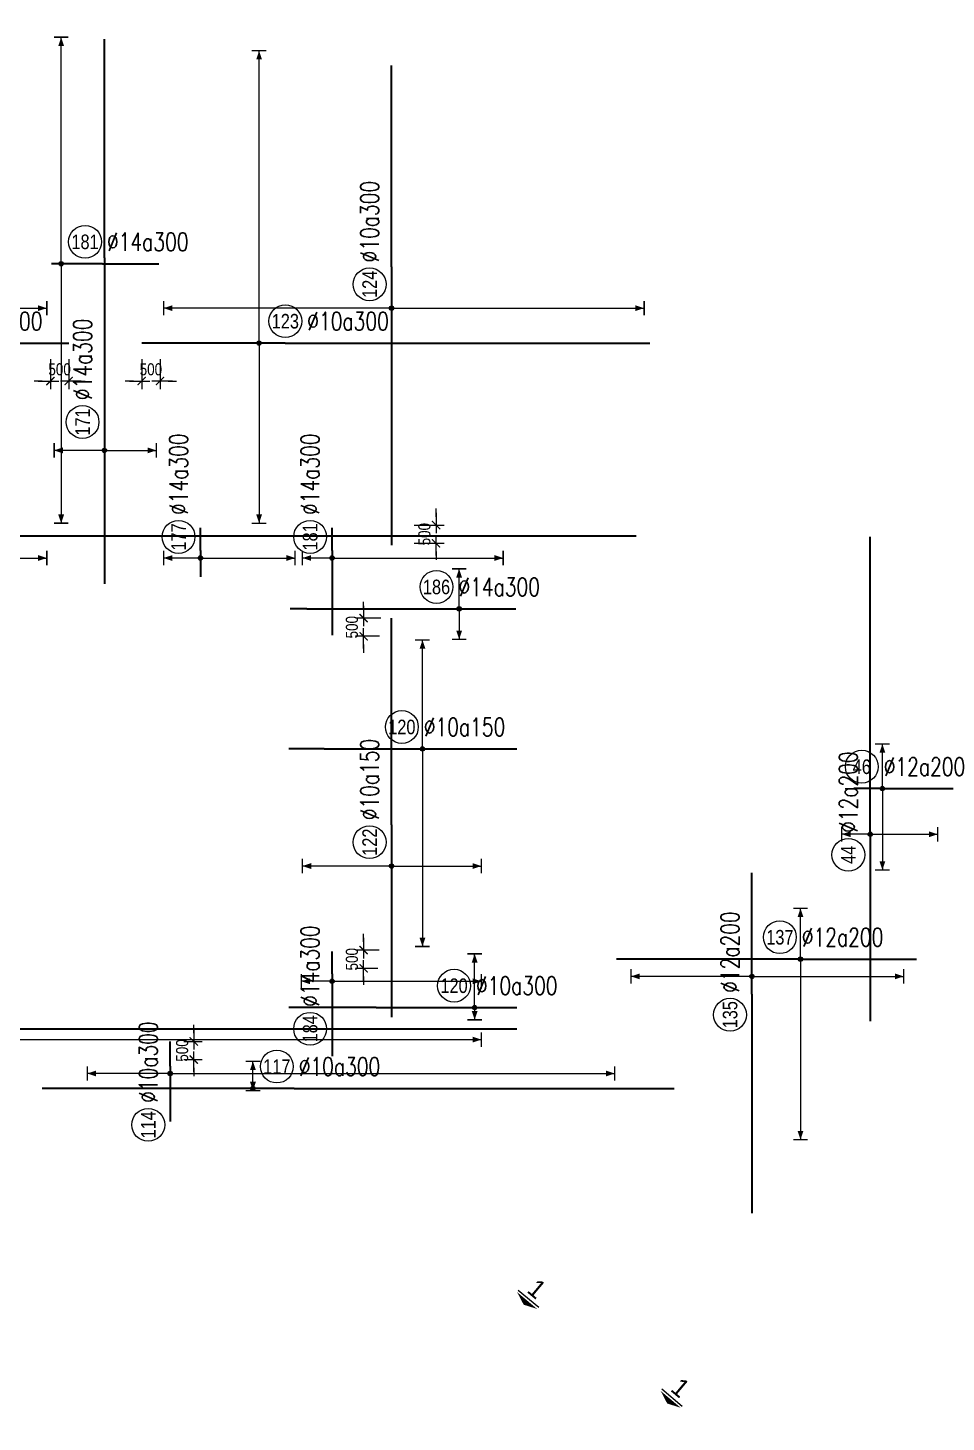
# Model space of a CAD drawing. Header units: millimetres. Extents: x -211477 to 1328726, y -15421 to 98394.
# Drawn here: x 320582 to 345729, y 40765 to 78975 of the extents above; entities that cross this region are included whole.
import ezdxf
from ezdxf.enums import TextEntityAlignment as Align

# ---------------------------------------------------------------- set-up
doc = ezdxf.new("R2010")
doc.units = ezdxf.units.MM
doc.header["$MEASUREMENT"] = 0
for name, color, linetype, lineweight in [('00-TT.Dim', 8, 'Continuous', 13), ('00-TT.Text', 4, 'Continuous', 13), ('NDC_S_DIM', 1, 'Continuous', 9), ('NDC_S_REBAR', 4, 'Continuous', 35), ('NDC_S_VN TEXT', 7, 'Continuous', 20)]:
    doc.layers.add(name, color=color, linetype=linetype, lineweight=lineweight)
doc.styles.add('ARIAL', font='arial.ttf', dxfattribs={"width": 0.8})
doc.styles.add('AUDIT_D_170222151448-0', font='')
doc.styles.add('NDC_ROMANS', font='romans.shx', dxfattribs={"width": 0.8})
doc.styles.add('VNAVANTH', font='')
doc.styles.get('AUDIT_D_170222151448-0').set_extended_font_data('.VnAvantH')
doc.styles.get('VNAVANTH').set_extended_font_data('.VnAvantH')
doc.dimstyles.new('NDC_dim_150', dxfattribs={"dimscale": 150, "dimtxt": 2.2, "dimasz": 1.5, "dimexe": 1.5, "dimexo": 2.5, "dimgap": 1, "dimtad": 1, "dimdec": 0, "dimzin": 0, "dimdsep": 46, "dimtxsty": 'ARIAL', "dimblk": 'DIMMARK', "dimcen": 0.09, "dimdle": 1.2, "dimclrd": 1, "dimclre": 1, "dimclrt": 3, "dimadec": 0, "dimazin": 0, "dimtfac": 1, "dimtdec": 0, "dimtix": 1, "dimtofl": 0, "dimtmove": 0, "dimatfit": 3, "dimfxl": 4, "dimfxlon": 1, "dimtolj": 1, "dimtzin": 0, "dimarcsym": 0})

# ---------------------------------------------------------------- blocks, each defined once
blk = doc.blocks.new('*U501')
h = blk.add_hatch(color=6)
edge = h.paths.add_edge_path()
edge.add_arc((0, 0), 0.3, 0, 360)
at = {"layer": 'NDC_S_DIM', "color": 8}
for q in [(0, 6.95), (0, -24.73)]:
    blk.add_line((0, 0), q, dxfattribs=at)
for points in [[(-1, 6.95, 0.2, 0.2, 0), (1, 6.95, 0, 0, 0)], [(-1, -24.73, 0.2, 0.2, 0), (1, -24.73, 0, 0, 0)]]:
    blk.add_lwpolyline(points, format="xyseb", dxfattribs=at)
at = {"layer": 'NDC_S_DIM'}
blk.add_circle((-2.82, 3), 2.25, dxfattribs=at)
at = {"layer": 'NDC_S_DIM', "color": 6}
blk.add_circle((0, 0), 0.3, dxfattribs=at)
at = {"layer": 'NDC_S_DIM', "color": 8}
for points in [[(-0.4, 5.75), (0, 6.95), (0.4, 5.75)], [(-0.4, -23.53), (0, -24.73), (0.4, -23.53)]]:
    blk.add_solid(points, dxfattribs=at)
at = {"layer": 'NDC_S_REBAR'}
for p, q in [((0, 0), (-25.21, 0)), ((-25.21, 0), (-25.21, 0)), ((0, 0), (15.88, 0)), ((15.88, 0), (15.88, 0)), ((15.88, 0), (15.88, 0)), ((-25.21, 0), (-25.21, 0))]:
    blk.add_line(p, q, dxfattribs=at)
at = {"layer": 'NDC_S_VN TEXT', "style": 'ARIAL', "width": 0.8}
blk.add_attdef('KHT', text='', height=2, dxfattribs=at).set_placement((-2.82, 3), align=Align.MIDDLE_CENTER)
at = {"layer": 'NDC_S_VN TEXT', "color": 3, "style": 'NDC_ROMANS', "width": 0.75}
blk.add_attdef('DKT', (0.18, 1.75), '', height=2.5, dxfattribs=at)
blk = doc.blocks.new('*U500')
h = blk.add_hatch(color=6)
edge = h.paths.add_edge_path()
edge.add_arc((2.44, 0), 0.3, 0, 360)
at = {"layer": 'NDC_S_DIM', "color": 8}
for q in [(2.44, 16.56), (2.44, -20.77)]:
    blk.add_line((2.44, 0), q, dxfattribs=at)
for points in [[(1.44, 16.56, 0.2, 0.2, 0), (3.44, 16.56, 0, 0, 0)], [(1.44, -20.77, 0.2, 0.2, 0), (3.44, -20.77, 0, 0, 0)]]:
    blk.add_lwpolyline(points, format="xyseb", dxfattribs=at)
at = {"layer": 'NDC_S_DIM'}
blk.add_circle((-2.82, 3), 2.25, dxfattribs=at)
at = {"layer": 'NDC_S_DIM', "color": 6}
blk.add_circle((2.44, 0), 0.3, dxfattribs=at)
at = {"layer": 'NDC_S_DIM', "color": 8}
for points in [[(2.04, 15.36), (2.44, 16.56), (2.84, 15.36)], [(2.04, -19.57), (2.44, -20.77), (2.84, -19.57)]]:
    blk.add_solid(points, dxfattribs=at)
at = {"layer": 'NDC_S_REBAR'}
for p, q in [((0, 0), (-30, 0)), ((-30, 0), (-30, 0)), ((0, 0), (16.61, 0)), ((16.61, 0), (16.61, 0)), ((16.61, 0), (16.61, 0)), ((-30, 0), (-30, 0))]:
    blk.add_line(p, q, dxfattribs=at)
at = {"layer": 'NDC_S_VN TEXT', "style": 'ARIAL', "width": 0.8}
blk.add_attdef('KHT', text='', height=2, dxfattribs=at).set_placement((-2.82, 3), align=Align.MIDDLE_CENTER)
at = {"layer": 'NDC_S_VN TEXT', "color": 3, "style": 'NDC_ROMANS', "width": 0.75}
blk.add_attdef('DKT', (0.18, 1.75), '', height=2.5, dxfattribs=at)
blk = doc.blocks.new('DIMMARK')
at = {"layer": 'NDC_S_DIM', "color": 1}
blk.add_line((-1.5, 0), (1, 0), dxfattribs=at)
at = {"layer": 'NDC_S_DIM', "color": 2, "const_width": 0.15}
blk.add_lwpolyline([(-0.5, -0.5), (0.5, 0.5)], dxfattribs=at)
blk = doc.blocks.new('*D437')
at = {"layer": 'NDC_S_DIM', "color": 1, "lineweight": -2, "transparency": 16777216}
for p, q in [((321200, 69897), (321200, 69072)), ((321700, 69897), (321700, 69072)), ((320975, 69297), (320750, 69297)), ((321925, 69297), (322150, 69297))]:
    blk.add_line(p, q, dxfattribs=at)
at = {"layer": 'NDC_S_DIM', "color": 1, "lineweight": -2, "transparency": 16777216, "xscale": 225, "yscale": 225, "zscale": 225}
blk.add_blockref('DIMMARK', (321200, 69297), dxfattribs=at)
at = {"layer": 'NDC_S_DIM', "color": 1, "lineweight": -2, "transparency": 16777216, "xscale": 225, "yscale": 225, "zscale": 225, "rotation": 180}
blk.add_blockref('DIMMARK', (321700, 69297), dxfattribs=at)
at = {"layer": 'NDC_S_DIM', "color": 3, "transparency": 16777216, "insert": (321450, 69616), "char_height": 330, "attachment_point": 5, "style": 'ARIAL'}
blk.add_mtext('\\A1;500', dxfattribs=at)
blk = doc.blocks.new('*D438')
at = {"layer": 'NDC_S_DIM', "color": 1, "lineweight": -2, "transparency": 16777216}
for p, q in [((323700, 69897), (323700, 69072)), ((324200, 69897), (324200, 69072)), ((323475, 69297), (323250, 69297)), ((324425, 69297), (324650, 69297))]:
    blk.add_line(p, q, dxfattribs=at)
at = {"layer": 'NDC_S_DIM', "color": 1, "lineweight": -2, "transparency": 16777216, "xscale": 225, "yscale": 225, "zscale": 225}
blk.add_blockref('DIMMARK', (323700, 69297), dxfattribs=at)
at = {"layer": 'NDC_S_DIM', "color": 1, "lineweight": -2, "transparency": 16777216, "xscale": 225, "yscale": 225, "zscale": 225, "rotation": 180}
blk.add_blockref('DIMMARK', (324200, 69297), dxfattribs=at)
at = {"layer": 'NDC_S_DIM', "color": 3, "transparency": 16777216, "insert": (323950, 69616), "char_height": 330, "attachment_point": 5, "style": 'ARIAL'}
blk.add_mtext('\\A1;500', dxfattribs=at)
blk = doc.blocks.new('*D439')
at = {"layer": 'NDC_S_DIM', "color": 1, "lineweight": -2, "transparency": 16777216}
for p, q in [((331761, 65575), (331761, 65800)), ((331161, 65350), (331986, 65350)), ((331161, 64850), (331986, 64850)), ((331761, 64625), (331761, 64400))]:
    blk.add_line(p, q, dxfattribs=at)
at = {"layer": 'NDC_S_DIM', "color": 1, "lineweight": -2, "transparency": 16777216, "xscale": 225, "yscale": 225, "zscale": 225}
for p, rotation in [((331761, 65350), 270), ((331761, 64850), 90)]:
    blk.add_blockref('DIMMARK', p, dxfattribs=dict(at, rotation=rotation))
at = {"layer": 'NDC_S_DIM', "color": 3, "transparency": 16777216, "insert": (331442, 65100), "char_height": 330, "attachment_point": 5, "rotation": 90, "style": 'ARIAL'}
blk.add_mtext('\\A1;500', dxfattribs=at)
blk = doc.blocks.new('*D440')
at = {"layer": 'NDC_S_DIM', "color": 1, "lineweight": -2, "transparency": 16777216}
for p, q in [((329776, 63025), (329776, 63250)), ((330251, 62800), (329551, 62800)), ((330208, 62300), (329551, 62300)), ((329776, 62075), (329776, 61850))]:
    blk.add_line(p, q, dxfattribs=at)
at = {"layer": 'NDC_S_DIM', "color": 1, "lineweight": -2, "transparency": 16777216, "xscale": 225, "yscale": 225, "zscale": 225}
for p, rotation in [((329776, 62800), 270), ((329776, 62300), 90)]:
    blk.add_blockref('DIMMARK', p, dxfattribs=dict(at, rotation=rotation))
at = {"layer": 'NDC_S_DIM', "color": 3, "transparency": 16777216, "insert": (329457, 62550), "char_height": 330, "attachment_point": 5, "rotation": 90, "style": 'ARIAL'}
blk.add_mtext('\\A1;500', dxfattribs=at)
blk = doc.blocks.new('*D441')
at = {"layer": 'NDC_S_DIM', "color": 1, "lineweight": -2, "transparency": 16777216}
for p, q in [((329776, 53925), (329776, 54150)), ((330204, 53700), (329551, 53700)), ((330166, 53200), (329551, 53200)), ((329776, 52975), (329776, 52750))]:
    blk.add_line(p, q, dxfattribs=at)
at = {"layer": 'NDC_S_DIM', "color": 1, "lineweight": -2, "transparency": 16777216, "xscale": 225, "yscale": 225, "zscale": 225}
for p, rotation in [((329776, 53700), 270), ((329776, 53200), 90)]:
    blk.add_blockref('DIMMARK', p, dxfattribs=dict(at, rotation=rotation))
at = {"layer": 'NDC_S_DIM', "color": 3, "transparency": 16777216, "insert": (329457, 53450), "char_height": 330, "attachment_point": 5, "rotation": 90, "style": 'ARIAL'}
blk.add_mtext('\\A1;500', dxfattribs=at)
blk = doc.blocks.new('*U499')
h = blk.add_hatch(color=6)
edge = h.paths.add_edge_path()
edge.add_arc((27.07, 0), 0.3, 0, 360)
at = {"layer": 'NDC_S_DIM', "color": 8}
for q in [(27.07, 0.99), (27.07, -3.76)]:
    blk.add_line((27.07, 0), q, dxfattribs=at)
for points in [[(26.07, 0.99, 0.2, 0.2, 0), (28.07, 0.99, 0, 0, 0)], [(26.07, -3.76, 0.2, 0.2, 0), (28.07, -3.76, 0, 0, 0)]]:
    blk.add_lwpolyline(points, format="xyseb", dxfattribs=at)
at = {"layer": 'NDC_S_DIM'}
blk.add_circle((35.24, 3), 2.25, dxfattribs=at)
at = {"layer": 'NDC_S_DIM', "color": 6}
blk.add_circle((27.07, 0), 0.3, dxfattribs=at)
at = {"layer": 'NDC_S_DIM', "color": 8}
for points in [[(26.67, -0.21), (27.07, 0.99), (27.47, -0.21)], [(26.67, -2.56), (27.07, -3.76), (27.47, -2.56)]]:
    blk.add_solid(points, dxfattribs=at)
at = {"layer": 'NDC_S_REBAR'}
for p, q in [((0, 0), (-42.57, 0)), ((-42.57, 0), (-42.57, 0)), ((0, 0), (205.46, 0)), ((205.46, 0), (205.46, 0)), ((205.46, 0), (205.46, 0)), ((-42.57, 0), (-42.57, 0))]:
    blk.add_line(p, q, dxfattribs=at)
at = {"layer": 'NDC_S_VN TEXT', "style": 'ARIAL', "width": 0.8}
blk.add_attdef('KHT', text='', height=2, dxfattribs=at).set_placement((35.24, 3), align=Align.MIDDLE_CENTER)
at = {"layer": 'NDC_S_VN TEXT', "color": 3, "style": 'NDC_ROMANS', "width": 0.75}
blk.add_attdef('DKT', (38.24, 1.75), '', height=2.5, dxfattribs=at)
blk = doc.blocks.new('*U496')
h = blk.add_hatch(color=6)
edge = h.paths.add_edge_path()
edge.add_arc((-7.93, 0), 0.3, 0, 360)
at = {"layer": 'NDC_S_DIM', "color": 8}
for q in [(-7.93, 43.08), (-7.93, -24.94)]:
    blk.add_line((-7.93, 0), q, dxfattribs=at)
for points in [[(-8.93, 43.08, 0.2, 0.2, 0), (-6.93, 43.08, 0, 0, 0)], [(-8.93, -24.94, 0.2, 0.2, 0), (-6.93, -24.94, 0, 0, 0)]]:
    blk.add_lwpolyline(points, format="xyseb", dxfattribs=at)
at = {"layer": 'NDC_S_DIM'}
blk.add_circle((-2.39, 3), 2.25, dxfattribs=at)
at = {"layer": 'NDC_S_DIM', "color": 6}
blk.add_circle((-7.93, 0), 0.3, dxfattribs=at)
at = {"layer": 'NDC_S_DIM', "color": 8}
for points in [[(-8.33, 41.88), (-7.93, 43.08), (-7.53, 41.88)], [(-8.33, -23.74), (-7.93, -24.94), (-7.53, -23.74)]]:
    blk.add_solid(points, dxfattribs=at)
at = {"layer": 'NDC_S_REBAR'}
for p, q in [((0, 0), (-18.77, 0)), ((-18.77, 0), (-18.77, 0)), ((0, 0), (15.38, 0)), ((15.38, 0), (15.38, 0)), ((15.38, 0), (15.38, 0)), ((-18.77, 0), (-19.63, 0))]:
    blk.add_line(p, q, dxfattribs=at)
at = {"layer": 'NDC_S_VN TEXT', "style": 'ARIAL', "width": 0.8}
blk.add_attdef('KHT', text='', height=2, dxfattribs=at).set_placement((-2.39, 3), align=Align.MIDDLE_CENTER)
at = {"layer": 'NDC_S_VN TEXT', "color": 3, "style": 'NDC_ROMANS', "width": 0.75}
blk.add_attdef('DKT', (0.61, 1.75), '', height=2.5, dxfattribs=at)
blk = doc.blocks.new('*U495')
h = blk.add_hatch(color=6)
edge = h.paths.add_edge_path()
edge.add_arc((-3.55, 0), 0.3, 0, 360)
at = {"layer": 'NDC_S_DIM', "color": 8}
for q in [(-3.55, 40.06), (-3.55, -24.69)]:
    blk.add_line((-3.55, 0), q, dxfattribs=at)
for points in [[(-4.55, 40.06, 0.2, 0.2, 0), (-2.55, 40.06, 0, 0, 0)], [(-4.55, -24.69, 0.2, 0.2, 0), (-2.55, -24.69, 0, 0, 0)]]:
    blk.add_lwpolyline(points, format="xyseb", dxfattribs=at)
at = {"layer": 'NDC_S_DIM'}
blk.add_circle((0.04, 3), 2.25, dxfattribs=at)
at = {"layer": 'NDC_S_DIM', "color": 6}
blk.add_circle((-3.55, 0), 0.3, dxfattribs=at)
at = {"layer": 'NDC_S_DIM', "color": 8}
for points in [[(-3.95, 38.86), (-3.55, 40.06), (-3.15, 38.86)], [(-3.95, -23.49), (-3.55, -24.69), (-3.15, -23.49)]]:
    blk.add_solid(points, dxfattribs=at)
at = {"layer": 'NDC_S_REBAR'}
for p, q in [((0, 0), (-19.62, 0)), ((-19.62, 0), (-19.62, 0)), ((0, 0), (49.94, 0)), ((49.94, 0), (49.94, 0)), ((49.94, 0), (49.94, 0)), ((-19.62, 0), (-19.62, 0))]:
    blk.add_line(p, q, dxfattribs=at)
at = {"layer": 'NDC_S_VN TEXT', "style": 'ARIAL', "width": 0.8}
blk.add_attdef('KHT', text='', height=2, dxfattribs=at).set_placement((0.04, 3), align=Align.MIDDLE_CENTER)
at = {"layer": 'NDC_S_VN TEXT', "color": 3, "style": 'NDC_ROMANS', "width": 0.75}
blk.add_attdef('DKT', (3.04, 1.75), '', height=2.5, dxfattribs=at)
blk = doc.blocks.new('*U491')
h = blk.add_hatch(color=6)
edge = h.paths.add_edge_path()
edge.add_arc((13.48, 0), 0.3, 0, 360)
at = {"layer": 'NDC_S_DIM', "color": 8}
for q in [(13.48, 14.92), (13.48, -27.08)]:
    blk.add_line((13.48, 0), q, dxfattribs=at)
for points in [[(12.48, 14.92, 0.2, 0.2, 0), (14.48, 14.92, 0, 0, 0)], [(12.48, -27.08, 0.2, 0.2, 0), (14.48, -27.08, 0, 0, 0)]]:
    blk.add_lwpolyline(points, format="xyseb", dxfattribs=at)
at = {"layer": 'NDC_S_DIM'}
blk.add_circle((10.66, 3), 2.25, dxfattribs=at)
at = {"layer": 'NDC_S_DIM', "color": 6}
blk.add_circle((13.48, 0), 0.3, dxfattribs=at)
at = {"layer": 'NDC_S_DIM', "color": 8}
for points in [[(13.08, 13.72), (13.48, 14.92), (13.88, 13.72)], [(13.08, -25.88), (13.48, -27.08), (13.88, -25.88)]]:
    blk.add_solid(points, dxfattribs=at)
at = {"layer": 'NDC_S_REBAR'}
for p, q in [((0, 0), (-4.81, 0)), ((-4.81, 0), (-4.81, 0)), ((0, 0), (26.39, 0)), ((26.39, 0), (26.39, 0)), ((26.39, 0), (26.39, 0)), ((-4.81, 0), (-4.81, 0))]:
    blk.add_line(p, q, dxfattribs=at)
at = {"layer": 'NDC_S_VN TEXT', "style": 'ARIAL', "width": 0.8}
blk.add_attdef('KHT', text='', height=2, dxfattribs=at).set_placement((10.66, 3), align=Align.MIDDLE_CENTER)
at = {"layer": 'NDC_S_VN TEXT', "color": 3, "style": 'NDC_ROMANS', "width": 0.75}
blk.add_attdef('DKT', (13.66, 1.75), '', height=2.5, dxfattribs=at)
blk = doc.blocks.new('*U486')
h = blk.add_hatch(color=6)
edge = h.paths.add_edge_path()
edge.add_arc((-5.66, 0), 0.3, 0, 360)
at = {"layer": 'NDC_S_DIM', "color": 8}
for q in [(-5.66, 31.2), (-5.66, -34.59)]:
    blk.add_line((-5.66, 0), q, dxfattribs=at)
for points in [[(-6.66, 31.2, 0.2, 0.2, 0), (-4.66, 31.2, 0, 0, 0)], [(-6.66, -34.59, 0.2, 0.2, 0), (-4.66, -34.59, 0, 0, 0)]]:
    blk.add_lwpolyline(points, format="xyseb", dxfattribs=at)
at = {"layer": 'NDC_S_DIM'}
blk.add_circle((-2.39, 3), 2.25, dxfattribs=at)
at = {"layer": 'NDC_S_DIM', "color": 6}
blk.add_circle((-5.66, 0), 0.3, dxfattribs=at)
at = {"layer": 'NDC_S_DIM', "color": 8}
for points in [[(-6.06, 30), (-5.66, 31.2), (-5.26, 30)], [(-6.06, -33.39), (-5.66, -34.59), (-5.26, -33.39)]]:
    blk.add_solid(points, dxfattribs=at)
at = {"layer": 'NDC_S_REBAR'}
for p, q in [((0, 0), (-38.13, 0)), ((-38.13, 0), (-38.13, 0)), ((0, 0), (27.6, 0)), ((27.6, 0), (27.6, 0)), ((27.6, 0), (27.6, 0)), ((-38.13, 0), (-38.13, 0))]:
    blk.add_line(p, q, dxfattribs=at)
at = {"layer": 'NDC_S_VN TEXT', "style": 'ARIAL', "width": 0.8}
blk.add_attdef('KHT', text='', height=2, dxfattribs=at).set_placement((-2.39, 3), align=Align.MIDDLE_CENTER)
at = {"layer": 'NDC_S_VN TEXT', "color": 3, "style": 'NDC_ROMANS', "width": 0.75}
blk.add_attdef('DKT', (0.61, 1.75), '', height=2.5, dxfattribs=at)
blk = doc.blocks.new('*U479')
h = blk.add_hatch(color=6)
edge = h.paths.add_edge_path()
edge.add_arc((-26.39, 0), 0.3, 0, 360)
at = {"layer": 'NDC_S_DIM', "color": 8}
for q in [(-26.39, 6.89), (-26.39, -7.11)]:
    blk.add_line((-26.39, 0), q, dxfattribs=at)
for points in [[(-27.39, 6.89, 0.2, 0.2, 0), (-25.39, 6.89, 0, 0, 0)], [(-27.39, -7.11, 0.2, 0.2, 0), (-25.39, -7.11, 0, 0, 0)]]:
    blk.add_lwpolyline(points, format="xyseb", dxfattribs=at)
at = {"layer": 'NDC_S_DIM'}
blk.add_circle((-22.5, 3), 2.25, dxfattribs=at)
at = {"layer": 'NDC_S_DIM', "color": 6}
blk.add_circle((-26.39, 0), 0.3, dxfattribs=at)
at = {"layer": 'NDC_S_DIM', "color": 8}
for points in [[(-26.79, 5.69), (-26.39, 6.89), (-25.99, 5.69)], [(-26.79, -5.91), (-26.39, -7.11), (-25.99, -5.91)]]:
    blk.add_solid(points, dxfattribs=at)
at = {"layer": 'NDC_S_REBAR'}
for p, q in [((0, 0), (-44.66, 0)), ((-44.66, 0), (-44.66, 0)), ((0, 0), (29.94, 0)), ((29.94, 0), (29.94, 0)), ((29.94, 0), (29.94, 0)), ((-44.66, 0), (-44.66, 0))]:
    blk.add_line(p, q, dxfattribs=at)
at = {"layer": 'NDC_S_VN TEXT', "style": 'ARIAL', "width": 0.8}
blk.add_attdef('KHT', text='', height=2, dxfattribs=at).set_placement((-22.5, 3), align=Align.MIDDLE_CENTER)
at = {"layer": 'NDC_S_VN TEXT', "color": 3, "style": 'NDC_ROMANS', "width": 0.75}
blk.add_attdef('DKT', (-19.5, 1.75), '', height=2.5, dxfattribs=at)
blk = doc.blocks.new('*U474')
h = blk.add_hatch(color=6)
edge = h.paths.add_edge_path()
edge.add_arc((-1.02, 0), 0.3, 0, 360)
at = {"layer": 'NDC_S_DIM', "color": 8}
for q in [(-1.02, 5.04), (-1.02, -12.96)]:
    blk.add_line((-1.02, 0), q, dxfattribs=at)
for points in [[(-2.02, 5.04, 0.2, 0.2, 0), (-0.02, 5.04, 0, 0, 0)], [(-2.02, -12.96, 0.2, 0.2, 0), (-0.02, -12.96, 0, 0, 0)]]:
    blk.add_lwpolyline(points, format="xyseb", dxfattribs=at)
at = {"layer": 'NDC_S_DIM'}
blk.add_circle((1.87, 3), 2.25, dxfattribs=at)
at = {"layer": 'NDC_S_DIM', "color": 6}
blk.add_circle((-1.02, 0), 0.3, dxfattribs=at)
at = {"layer": 'NDC_S_DIM', "color": 8}
for points in [[(-1.42, 3.84), (-1.02, 5.04), (-0.62, 3.84)], [(-1.42, -11.76), (-1.02, -12.96), (-0.62, -11.76)]]:
    blk.add_solid(points, dxfattribs=at)
at = {"layer": 'NDC_S_REBAR'}
for p, q in [((0, 0), (-3.6, 0)), ((-3.6, 0), (-3.6, 0)), ((0, 0), (3.1, 0)), ((3.1, 0), (3.1, 0)), ((3.1, 0), (3.1, 0)), ((-3.6, 0), (-3.6, 0))]:
    blk.add_line(p, q, dxfattribs=at)
at = {"layer": 'NDC_S_VN TEXT', "style": 'ARIAL', "width": 0.8}
blk.add_attdef('KHT', text='', height=2, dxfattribs=at).set_placement((1.87, 3), align=Align.MIDDLE_CENTER)
at = {"layer": 'NDC_S_VN TEXT', "color": 3, "style": 'NDC_ROMANS', "width": 0.75}
blk.add_attdef('DKT', (4.87, 1.75), '', height=2.5, dxfattribs=at)
blk = doc.blocks.new('*U473')
h = blk.add_hatch(color=6)
edge = h.paths.add_edge_path()
edge.add_arc((-1.02, 0), 0.3, 0, 360)
at = {"layer": 'NDC_S_DIM', "color": 8}
for q in [(-1.02, 4.06), (-1.02, -23.44)]:
    blk.add_line((-1.02, 0), q, dxfattribs=at)
for points in [[(-2.02, 4.06, 0.2, 0.2, 0), (-0.02, 4.06, 0, 0, 0)], [(-2.02, -23.44, 0.2, 0.2, 0), (-0.02, -23.44, 0, 0, 0)]]:
    blk.add_lwpolyline(points, format="xyseb", dxfattribs=at)
at = {"layer": 'NDC_S_DIM'}
blk.add_circle((1.87, 3), 2.25, dxfattribs=at)
at = {"layer": 'NDC_S_DIM', "color": 6}
blk.add_circle((-1.02, 0), 0.3, dxfattribs=at)
at = {"layer": 'NDC_S_DIM', "color": 8}
for points in [[(-1.42, 2.86), (-1.02, 4.06), (-0.62, 2.86)], [(-1.42, -22.24), (-1.02, -23.44), (-0.62, -22.24)]]:
    blk.add_solid(points, dxfattribs=at)
at = {"layer": 'NDC_S_REBAR'}
for p, q in [((0, 0), (-11.6, 0)), ((-11.6, 0), (-11.6, 0)), ((0, 0), (3.1, 0)), ((3.1, 0), (3.1, 0)), ((3.1, 0), (3.1, 0)), ((-11.6, 0), (-11.6, 0))]:
    blk.add_line(p, q, dxfattribs=at)
at = {"layer": 'NDC_S_VN TEXT', "style": 'ARIAL', "width": 0.8}
blk.add_attdef('KHT', text='', height=2, dxfattribs=at).set_placement((1.87, 3), align=Align.MIDDLE_CENTER)
at = {"layer": 'NDC_S_VN TEXT', "color": 3, "style": 'NDC_ROMANS', "width": 0.75}
blk.add_attdef('DKT', (4.87, 1.75), '', height=2.5, dxfattribs=at)
blk = doc.blocks.new('*U472')
h = blk.add_hatch(color=6)
edge = h.paths.add_edge_path()
edge.add_arc((-5.66, 0), 0.3, 0, 360)
at = {"layer": 'NDC_S_DIM', "color": 8}
for q in [(-5.66, 12.2), (-5.66, -12.3)]:
    blk.add_line((-5.66, 0), q, dxfattribs=at)
for points in [[(-6.66, 12.2, 0.2, 0.2, 0), (-4.66, 12.2, 0, 0, 0)], [(-6.66, -12.3, 0.2, 0.2, 0), (-4.66, -12.3, 0, 0, 0)]]:
    blk.add_lwpolyline(points, format="xyseb", dxfattribs=at)
at = {"layer": 'NDC_S_DIM'}
blk.add_circle((-2.39, 3), 2.25, dxfattribs=at)
at = {"layer": 'NDC_S_DIM', "color": 6}
blk.add_circle((-5.66, 0), 0.3, dxfattribs=at)
at = {"layer": 'NDC_S_DIM', "color": 8}
for points in [[(-6.06, 11), (-5.66, 12.2), (-5.26, 11)], [(-6.06, -11.1), (-5.66, -12.3), (-5.26, -11.1)]]:
    blk.add_solid(points, dxfattribs=at)
at = {"layer": 'NDC_S_REBAR'}
for p, q in [((-23.02, 0), (-26.36, 0)), ((0, 0), (-23.02, 0)), ((-23.02, 0), (-23.02, 0)), ((0, 0), (28.32, 0)), ((28.32, 0), (28.32, 0)), ((28.32, 0), (28.32, 0))]:
    blk.add_line(p, q, dxfattribs=at)
at = {"layer": 'NDC_S_VN TEXT', "style": 'ARIAL', "width": 0.8}
blk.add_attdef('KHT', text='', height=2, dxfattribs=at).set_placement((-2.39, 3), align=Align.MIDDLE_CENTER)
at = {"layer": 'NDC_S_VN TEXT', "color": 3, "style": 'NDC_ROMANS', "width": 0.75}
blk.add_attdef('DKT', (0.61, 1.75), '', height=2.5, dxfattribs=at)
blk = doc.blocks.new('*U471')
h = blk.add_hatch(color=6)
edge = h.paths.add_edge_path()
edge.add_arc((-1.02, 0), 0.3, 0, 360)
at = {"layer": 'NDC_S_DIM', "color": 8}
for q in [(-1.02, 4.2), (-1.02, -20.44)]:
    blk.add_line((-1.02, 0), q, dxfattribs=at)
for points in [[(-2.02, 4.2, 0.2, 0.2, 0), (-0.02, 4.2, 0, 0, 0)], [(-2.02, -20.44, 0.2, 0.2, 0), (-0.02, -20.44, 0, 0, 0)]]:
    blk.add_lwpolyline(points, format="xyseb", dxfattribs=at)
at = {"layer": 'NDC_S_DIM'}
blk.add_circle((-7.53, 3), 2.25, dxfattribs=at)
at = {"layer": 'NDC_S_DIM', "color": 6}
blk.add_circle((-1.02, 0), 0.3, dxfattribs=at)
at = {"layer": 'NDC_S_DIM', "color": 8}
for points in [[(-1.42, 3), (-1.02, 4.2), (-0.62, 3)], [(-1.42, -19.24), (-1.02, -20.44), (-0.62, -19.24)]]:
    blk.add_solid(points, dxfattribs=at)
at = {"layer": 'NDC_S_REBAR'}
for p, q in [((0, 0), (-11.28, 0)), ((-11.28, 0), (-11.28, 0)), ((0, 0), (3.04, 0)), ((3.04, 0), (3.04, 0)), ((3.04, 0), (3.04, 0)), ((-11.28, 0), (-11.28, 0))]:
    blk.add_line(p, q, dxfattribs=at)
at = {"layer": 'NDC_S_VN TEXT', "style": 'ARIAL', "width": 0.8}
blk.add_attdef('KHT', text='', height=2, dxfattribs=at).set_placement((-7.53, 3), align=Align.MIDDLE_CENTER)
at = {"layer": 'NDC_S_VN TEXT', "color": 3, "style": 'NDC_ROMANS', "width": 0.75}
blk.add_attdef('DKT', (-4.53, 1.75), '', height=2.5, dxfattribs=at)
blk = doc.blocks.new('*U470')
h = blk.add_hatch(color=6)
edge = h.paths.add_edge_path()
edge.add_arc((20.84, 0), 0.3, 0, 360)
at = {"layer": 'NDC_S_DIM', "color": 8}
for q in [(20.84, 5.48), (20.84, -4.19)]:
    blk.add_line((20.84, 0), q, dxfattribs=at)
for points in [[(19.84, 5.48, 0.2, 0.2, 0), (21.84, 5.48, 0, 0, 0)], [(19.84, -4.19, 0.2, 0.2, 0), (21.84, -4.19, 0, 0, 0)]]:
    blk.add_lwpolyline(points, format="xyseb", dxfattribs=at)
at = {"layer": 'NDC_S_DIM'}
blk.add_circle((17.74, 3), 2.25, dxfattribs=at)
at = {"layer": 'NDC_S_DIM', "color": 6}
blk.add_circle((20.84, 0), 0.3, dxfattribs=at)
at = {"layer": 'NDC_S_DIM', "color": 8}
for points in [[(20.44, 4.28), (20.84, 5.48), (21.24, 4.28)], [(20.44, -2.99), (20.84, -4.19), (21.24, -2.99)]]:
    blk.add_solid(points, dxfattribs=at)
at = {"layer": 'NDC_S_REBAR'}
for p, q in [((0, 0), (-2.31, 0)), ((-2.31, 0), (-2.31, 0)), ((0, 0), (28.58, 0)), ((28.58, 0), (28.58, 0)), ((28.58, 0), (28.58, 0)), ((-2.31, 0), (-2.31, 0))]:
    blk.add_line(p, q, dxfattribs=at)
at = {"layer": 'NDC_S_VN TEXT', "style": 'ARIAL', "width": 0.8}
blk.add_attdef('KHT', text='', height=2, dxfattribs=at).set_placement((17.74, 3), align=Align.MIDDLE_CENTER)
at = {"layer": 'NDC_S_VN TEXT', "color": 3, "style": 'NDC_ROMANS', "width": 0.75}
blk.add_attdef('DKT', (20.74, 1.75), '', height=2.5, dxfattribs=at)
blk = doc.blocks.new('*U467')
h = blk.add_hatch(color=6)
edge = h.paths.add_edge_path()
edge.add_arc((27.07, 0), 0.3, 0, 360)
at = {"layer": 'NDC_S_DIM', "color": 8}
for q in [(27.07, 0.77), (27.07, -3.7)]:
    blk.add_line((27.07, 0), q, dxfattribs=at)
for points in [[(26.07, 0.77, 0.2, 0.2, 0), (28.07, 0.77, 0, 0, 0)], [(26.07, -3.7, 0.2, 0.2, 0), (28.07, -3.7, 0, 0, 0)]]:
    blk.add_lwpolyline(points, format="xyseb", dxfattribs=at)
at = {"layer": 'NDC_S_DIM', "color": 6}
blk.add_circle((27.07, 0), 0.3, dxfattribs=at)
at = {"layer": 'NDC_S_DIM'}
blk.add_circle((35.24, -3.03), 2.25, dxfattribs=at)
at = {"layer": 'NDC_S_DIM', "color": 8}
for points in [[(26.67, -0.43), (27.07, 0.77), (27.47, -0.43)], [(26.67, -2.5), (27.07, -3.7), (27.47, -2.5)]]:
    blk.add_solid(points, dxfattribs=at)
at = {"layer": 'NDC_S_REBAR'}
for p, q in [((0, 0), (-42.52, 0)), ((-42.52, 0), (-42.52, 0)), ((0, 0), (189.1, 0)), ((189.1, 0), (189.1, 0)), ((189.1, 0), (189.1, 0)), ((-42.52, 0), (-42.52, 0))]:
    blk.add_line(p, q, dxfattribs=at)
at = {"layer": 'NDC_S_VN TEXT', "color": 3, "style": 'NDC_ROMANS', "width": 0.75}
blk.add_attdef('DKT', (38.24, -4.28), '', height=2.5, dxfattribs=at)
at = {"layer": 'NDC_S_VN TEXT', "style": 'ARIAL', "width": 0.8}
blk.add_attdef('KHT', text='', height=2, dxfattribs=at).set_placement((35.24, -3.03), align=Align.MIDDLE_CENTER)
blk = doc.blocks.new('*U462')
h = blk.add_hatch(color=6)
edge = h.paths.add_edge_path()
edge.add_arc((13.48, 0), 0.3, 0, 360)
at = {"layer": 'NDC_S_DIM', "color": 8}
for q in [(13.48, 7.37), (13.48, -1.67)]:
    blk.add_line((13.48, 0), q, dxfattribs=at)
for points in [[(12.48, 7.37, 0.2, 0.2, 0), (14.48, 7.37, 0, 0, 0)], [(12.48, -1.67, 0.2, 0.2, 0), (14.48, -1.67, 0, 0, 0)]]:
    blk.add_lwpolyline(points, format="xyseb", dxfattribs=at)
at = {"layer": 'NDC_S_DIM'}
blk.add_circle((10.66, 3), 2.25, dxfattribs=at)
at = {"layer": 'NDC_S_DIM', "color": 6}
blk.add_circle((13.48, 0), 0.3, dxfattribs=at)
at = {"layer": 'NDC_S_DIM', "color": 8}
for points in [[(13.08, 6.17), (13.48, 7.37), (13.88, 6.17)], [(13.08, -0.47), (13.48, -1.67), (13.88, -0.47)]]:
    blk.add_solid(points, dxfattribs=at)
at = {"layer": 'NDC_S_REBAR'}
for p, q in [((0, 0), (-11.96, 0)), ((-11.96, 0), (-11.96, 0)), ((0, 0), (19.24, 0)), ((19.24, 0), (19.24, 0)), ((19.24, 0), (19.24, 0)), ((-11.96, 0), (-11.96, 0))]:
    blk.add_line(p, q, dxfattribs=at)
at = {"layer": 'NDC_S_VN TEXT', "style": 'ARIAL', "width": 0.8}
blk.add_attdef('KHT', text='', height=2, dxfattribs=at).set_placement((10.66, 3), align=Align.MIDDLE_CENTER)
at = {"layer": 'NDC_S_VN TEXT', "color": 3, "style": 'NDC_ROMANS', "width": 0.75}
blk.add_attdef('DKT', (13.66, 1.75), '', height=2.5, dxfattribs=at)
blk = doc.blocks.new('*U459')
h = blk.add_hatch(color=6)
edge = h.paths.add_edge_path()
edge.add_arc((-1.02, 0), 0.3, 0, 360)
at = {"layer": 'NDC_S_DIM', "color": 8}
for q in [(-1.02, 11.35), (-1.02, -60.88)]:
    blk.add_line((-1.02, 0), q, dxfattribs=at)
for points in [[(-2.02, 11.35, 0.2, 0.2, 0), (-0.02, 11.35, 0, 0, 0)], [(-2.02, -60.88, 0.2, 0.2, 0), (-0.02, -60.88, 0, 0, 0)]]:
    blk.add_lwpolyline(points, format="xyseb", dxfattribs=at)
at = {"layer": 'NDC_S_DIM'}
blk.add_circle((-8.05, 3), 2.25, dxfattribs=at)
at = {"layer": 'NDC_S_DIM', "color": 6}
blk.add_circle((-1.02, 0), 0.3, dxfattribs=at)
at = {"layer": 'NDC_S_DIM', "color": 8}
for points in [[(-1.42, 10.15), (-1.02, 11.35), (-0.62, 10.15)], [(-1.42, -59.68), (-1.02, -60.88), (-0.62, -59.68)]]:
    blk.add_solid(points, dxfattribs=at)
at = {"layer": 'NDC_S_REBAR'}
for p, q in [((0, 0), (-7.1, 0)), ((-7.1, 0), (-7.1, 0)), ((0, 0), (3.39, 0)), ((3.39, 0), (3.39, 0)), ((3.39, 0), (3.39, 0)), ((-7.1, 0), (-7.6, 0))]:
    blk.add_line(p, q, dxfattribs=at)
at = {"layer": 'NDC_S_VN TEXT', "style": 'ARIAL', "width": 0.8}
blk.add_attdef('KHT', text='', height=2, dxfattribs=at).set_placement((-8.05, 3), align=Align.MIDDLE_CENTER)
at = {"layer": 'NDC_S_VN TEXT', "color": 3, "style": 'NDC_ROMANS', "width": 0.75}
blk.add_attdef('DKT', (-5.05, 1.75), '', height=2.5, dxfattribs=at)
blk = doc.blocks.new('*U458')
h = blk.add_hatch(color=6)
edge = h.paths.add_edge_path()
edge.add_arc((-5.66, 0), 0.3, 0, 360)
at = {"layer": 'NDC_S_DIM', "color": 8}
for q in [(-5.66, 3.71), (-5.66, -0.29)]:
    blk.add_line((-5.66, 0), q, dxfattribs=at)
for points in [[(-6.66, 3.71, 0.2, 0.2, 0), (-4.66, 3.71, 0, 0, 0)], [(-6.66, -0.29, 0.2, 0.2, 0), (-4.66, -0.29, 0, 0, 0)]]:
    blk.add_lwpolyline(points, format="xyseb", dxfattribs=at)
at = {"layer": 'NDC_S_DIM'}
blk.add_circle((-2.39, 3), 2.25, dxfattribs=at)
at = {"layer": 'NDC_S_DIM', "color": 6}
blk.add_circle((-5.66, 0), 0.3, dxfattribs=at)
at = {"layer": 'NDC_S_DIM', "color": 8}
for points in [[(-6.06, 2.51), (-5.66, 3.71), (-5.26, 2.51)], [(-6.06, 0.91), (-5.66, -0.29), (-5.26, 0.91)]]:
    blk.add_solid(points, dxfattribs=at)
at = {"layer": 'NDC_S_REBAR'}
for p, q in [((0, 0), (-34.51, 0)), ((-34.51, 0), (-34.51, 0)), ((0, 0), (52.04, 0)), ((52.04, 0), (52.04, 0)), ((52.04, 0), (52.04, 0)), ((-34.51, 0), (-34.51, 0))]:
    blk.add_line(p, q, dxfattribs=at)
at = {"layer": 'NDC_S_VN TEXT', "style": 'ARIAL', "width": 0.8}
blk.add_attdef('KHT', text='', height=2, dxfattribs=at).set_placement((-2.39, 3), align=Align.MIDDLE_CENTER)
at = {"layer": 'NDC_S_VN TEXT', "color": 3, "style": 'NDC_ROMANS', "width": 0.75}
blk.add_attdef('DKT', (0.61, 1.75), '', height=2.5, dxfattribs=at)
blk = doc.blocks.new('*U457')
h = blk.add_hatch(color=6)
edge = h.paths.add_edge_path()
edge.add_arc((-1.02, 0), 0.3, 0, 360)
at = {"layer": 'NDC_S_DIM', "color": 8}
for q in [(-1.02, 16.36), (-1.02, -72.14)]:
    blk.add_line((-1.02, 0), q, dxfattribs=at)
for points in [[(-2.02, 16.36, 0.2, 0.2, 0), (-0.02, 16.36, 0, 0, 0)], [(-2.02, -72.14, 0.2, 0.2, 0), (-0.02, -72.14, 0, 0, 0)]]:
    blk.add_lwpolyline(points, format="xyseb", dxfattribs=at)
at = {"layer": 'NDC_S_DIM'}
blk.add_circle((1.87, 3), 2.25, dxfattribs=at)
at = {"layer": 'NDC_S_DIM', "color": 6}
blk.add_circle((-1.02, 0), 0.3, dxfattribs=at)
at = {"layer": 'NDC_S_DIM', "color": 8}
for points in [[(-1.42, 15.16), (-1.02, 16.36), (-0.62, 15.16)], [(-1.42, -70.94), (-1.02, -72.14), (-0.62, -70.94)]]:
    blk.add_solid(points, dxfattribs=at)
at = {"layer": 'NDC_S_REBAR'}
for p, q in [((0, 0), (-3.5, 0)), ((-3.5, 0), (-3.5, 0)), ((0, 0), (3.75, 0)), ((3.75, 0), (3.75, 0)), ((3.75, 0), (3.75, 0)), ((-3.5, 0), (-3.5, 0))]:
    blk.add_line(p, q, dxfattribs=at)
at = {"layer": 'NDC_S_VN TEXT', "style": 'ARIAL', "width": 0.8}
blk.add_attdef('KHT', text='', height=2, dxfattribs=at).set_placement((1.87, 3), align=Align.MIDDLE_CENTER)
at = {"layer": 'NDC_S_VN TEXT', "color": 3, "style": 'NDC_ROMANS', "width": 0.75}
blk.add_attdef('DKT', (4.87, 1.75), '', height=2.5, dxfattribs=at)
blk = doc.blocks.new('*U505')
h = blk.add_hatch(color=6)
edge = h.paths.add_edge_path()
edge.add_arc((-5.66, 0), 0.3, 0, 360)
at = {"layer": 'NDC_S_DIM', "color": 8}
for q in [(-5.66, 16.75), (-5.66, -12.25)]:
    blk.add_line((-5.66, 0), q, dxfattribs=at)
for points in [[(-6.66, 16.75, 0.2, 0.2, 0), (-4.66, 16.75, 0, 0, 0)], [(-6.66, -12.25, 0.2, 0.2, 0), (-4.66, -12.25, 0, 0, 0)]]:
    blk.add_lwpolyline(points, format="xyseb", dxfattribs=at)
at = {"layer": 'NDC_S_DIM'}
blk.add_circle((-2.39, 3), 2.25, dxfattribs=at)
at = {"layer": 'NDC_S_DIM', "color": 6}
blk.add_circle((-5.66, 0), 0.3, dxfattribs=at)
at = {"layer": 'NDC_S_DIM', "color": 8}
for points in [[(-6.06, 15.55), (-5.66, 16.75), (-5.26, 15.55)], [(-6.06, -11.05), (-5.66, -12.25), (-5.26, -11.05)]]:
    blk.add_solid(points, dxfattribs=at)
at = {"layer": 'NDC_S_REBAR'}
for p, q in [((0, 0), (-43.38, 0)), ((-43.38, 0), (-43.38, 0)), ((0, 0), (32.75, 0)), ((32.75, 0), (32.75, 0)), ((32.75, 0), (32.75, 0)), ((-43.38, 0), (-43.38, 0))]:
    blk.add_line(p, q, dxfattribs=at)
at = {"layer": 'NDC_S_VN TEXT', "style": 'ARIAL', "width": 0.8}
blk.add_attdef('KHT', text='', height=2, dxfattribs=at).set_placement((-2.39, 3), align=Align.MIDDLE_CENTER)
at = {"layer": 'NDC_S_VN TEXT', "color": 3, "style": 'NDC_ROMANS', "width": 0.75}
blk.add_attdef('DKT', (0.61, 1.75), '', height=2.5, dxfattribs=at)
blk = doc.blocks.new('*U504')
h = blk.add_hatch(color=6)
edge = h.paths.add_edge_path()
edge.add_arc((-1.02, 0), 0.3, 0, 360)
at = {"layer": 'NDC_S_DIM', "color": 8}
for q in [(-1.02, 8.42), (-1.02, -20.58)]:
    blk.add_line((-1.02, 0), q, dxfattribs=at)
for points in [[(-2.02, 8.42, 0.2, 0.2, 0), (-0.02, 8.42, 0, 0, 0)], [(-2.02, -20.58, 0.2, 0.2, 0), (-0.02, -20.58, 0, 0, 0)]]:
    blk.add_lwpolyline(points, format="xyseb", dxfattribs=at)
at = {"layer": 'NDC_S_DIM'}
blk.add_circle((1.87, 3), 2.25, dxfattribs=at)
at = {"layer": 'NDC_S_DIM', "color": 6}
blk.add_circle((-1.02, 0), 0.3, dxfattribs=at)
at = {"layer": 'NDC_S_DIM', "color": 8}
for points in [[(-1.42, 7.22), (-1.02, 8.42), (-0.62, 7.22)], [(-1.42, -19.38), (-1.02, -20.58), (-0.62, -19.38)]]:
    blk.add_solid(points, dxfattribs=at)
at = {"layer": 'NDC_S_REBAR'}
for p, q in [((0, 0), (-4.6, 0)), ((-4.6, 0), (-4.6, 0)), ((0, 0), (3.1, 0)), ((3.1, 0), (3.1, 0)), ((3.1, 0), (3.1, 0)), ((-4.6, 0), (-4.6, 0))]:
    blk.add_line(p, q, dxfattribs=at)
at = {"layer": 'NDC_S_VN TEXT', "style": 'ARIAL', "width": 0.8}
blk.add_attdef('KHT', text='', height=2, dxfattribs=at).set_placement((1.87, 3), align=Align.MIDDLE_CENTER)
at = {"layer": 'NDC_S_VN TEXT', "color": 3, "style": 'NDC_ROMANS', "width": 0.75}
blk.add_attdef('DKT', (4.87, 1.75), '', height=2.5, dxfattribs=at)
blk = doc.blocks.new('*D453')
at = {"layer": 'NDC_S_DIM', "color": 1, "lineweight": -2, "transparency": 16777216}
for p, q in [((325125, 51425), (325125, 51650)), ((324853, 51200), (325350, 51200)), ((324853, 50700), (325350, 50700)), ((325125, 50475), (325125, 50250))]:
    blk.add_line(p, q, dxfattribs=at)
at = {"layer": 'NDC_S_DIM', "color": 1, "lineweight": -2, "transparency": 16777216, "xscale": 225, "yscale": 225, "zscale": 225}
for p, rotation in [((325125, 51200), 270), ((325125, 50700), 90)]:
    blk.add_blockref('DIMMARK', p, dxfattribs=dict(at, rotation=rotation))
at = {"layer": 'NDC_S_DIM', "color": 3, "transparency": 16777216, "insert": (324807, 50950), "char_height": 330, "attachment_point": 5, "rotation": 90, "style": 'ARIAL'}
blk.add_mtext('\\A1;500', dxfattribs=at)
blk = doc.blocks.new('*U454')
h = blk.add_hatch(color=6)
edge = h.paths.add_edge_path()
edge.add_arc((-5.66, 0), 0.3, 0, 360)
at = {"layer": 'NDC_S_DIM', "color": 8}
for q in [(-5.66, 31.04), (-5.66, -35.56)]:
    blk.add_line((-5.66, 0), q, dxfattribs=at)
for points in [[(-6.66, 31.04, 0.2, 0.2, 0), (-4.66, 31.04, 0, 0, 0)], [(-6.66, -35.56, 0.2, 0.2, 0), (-4.66, -35.56, 0, 0, 0)]]:
    blk.add_lwpolyline(points, format="xyseb", dxfattribs=at)
at = {"layer": 'NDC_S_DIM'}
blk.add_circle((-2.39, 3), 2.25, dxfattribs=at)
at = {"layer": 'NDC_S_DIM', "color": 6}
blk.add_circle((-5.66, 0), 0.3, dxfattribs=at)
at = {"layer": 'NDC_S_DIM', "color": 8}
for points in [[(-6.06, 29.84), (-5.66, 31.04), (-5.26, 29.84)], [(-6.06, -34.36), (-5.66, -35.56), (-5.26, -34.36)]]:
    blk.add_solid(points, dxfattribs=at)
at = {"layer": 'NDC_S_REBAR'}
for p, q in [((0, 0), (-6.97, 0)), ((-6.97, 0), (-6.97, 0)), ((0, 0), (7.73, 0)), ((7.73, 0), (7.73, 0)), ((7.73, 0), (7.73, 0)), ((-6.97, 0), (-6.97, 0))]:
    blk.add_line(p, q, dxfattribs=at)
at = {"layer": 'NDC_S_VN TEXT', "style": 'ARIAL', "width": 0.8}
blk.add_attdef('KHT', text='', height=2, dxfattribs=at).set_placement((-2.39, 3), align=Align.MIDDLE_CENTER)
at = {"layer": 'NDC_S_VN TEXT', "color": 3, "style": 'NDC_ROMANS', "width": 0.75}
blk.add_attdef('DKT', (0.61, 1.75), '', height=2.5, dxfattribs=at)
blk = doc.blocks.new('*U539')
h = blk.add_hatch(color=6)
edge = h.paths.add_edge_path()
edge.add_arc((0, 0), 0.3, 0, 360)
at = {"layer": 'NDC_S_DIM', "color": 8}
for q in [(0, 6.12), (0, -11.15)]:
    blk.add_line((0, 0), q, dxfattribs=at)
for points in [[(-1, 6.12, 0.2, 0.2, 0), (1, 6.12, 0, 0, 0)], [(-1, -11.15, 0.2, 0.2, 0), (1, -11.15, 0, 0, 0)]]:
    blk.add_lwpolyline(points, format="xyseb", dxfattribs=at)
at = {"layer": 'NDC_S_DIM'}
blk.add_circle((-2.82, 3), 2.25, dxfattribs=at)
at = {"layer": 'NDC_S_DIM', "color": 6}
blk.add_circle((0, 0), 0.3, dxfattribs=at)
at = {"layer": 'NDC_S_DIM', "color": 8}
for points in [[(-0.4, 4.92), (0, 6.12), (0.4, 4.92)], [(-0.4, -9.95), (0, -11.15), (0.4, -9.95)]]:
    blk.add_solid(points, dxfattribs=at)
at = {"layer": 'NDC_S_REBAR'}
for p, q in [((0, 0), (-3.89, 0)), ((-3.89, 0), (-3.89, 0)), ((0, 0), (9.68, 0)), ((9.68, 0), (9.68, 0)), ((9.68, 0), (9.68, 0)), ((-3.89, 0), (-3.89, 0))]:
    blk.add_line(p, q, dxfattribs=at)
at = {"layer": 'NDC_S_VN TEXT', "style": 'ARIAL', "width": 0.8}
blk.add_attdef('KHT', text='', height=2, dxfattribs=at).set_placement((-2.82, 3), align=Align.MIDDLE_CENTER)
at = {"layer": 'NDC_S_VN TEXT', "color": 3, "style": 'NDC_ROMANS', "width": 0.75}
blk.add_attdef('DKT', (0.18, 1.75), '', height=2.5, dxfattribs=at)
blk = doc.blocks.new('*U538')
h = blk.add_hatch(color=6)
edge = h.paths.add_edge_path()
edge.add_arc((0, 0), 0.3, 0, 360)
at = {"layer": 'NDC_S_DIM', "color": 8}
for q in [(0, 3.9), (0, -9.24)]:
    blk.add_line((0, 0), q, dxfattribs=at)
for points in [[(-1, 3.9, 0.2, 0.2, 0), (1, 3.9, 0, 0, 0)], [(-1, -9.24, 0.2, 0.2, 0), (1, -9.24, 0, 0, 0)]]:
    blk.add_lwpolyline(points, format="xyseb", dxfattribs=at)
at = {"layer": 'NDC_S_DIM'}
blk.add_circle((-2.82, 3), 2.25, dxfattribs=at)
at = {"layer": 'NDC_S_DIM', "color": 6}
blk.add_circle((0, 0), 0.3, dxfattribs=at)
at = {"layer": 'NDC_S_DIM', "color": 8}
for points in [[(-0.4, 2.7), (0, 3.9), (0.4, 2.7)], [(-0.4, -8.04), (0, -9.24), (0.4, -8.04)]]:
    blk.add_solid(points, dxfattribs=at)
at = {"layer": 'NDC_S_REBAR'}
for p, q in [((0, 0), (-25.63, 0)), ((-25.63, 0), (-25.63, 0)), ((0, 0), (40.75, 0)), ((40.75, 0), (40.75, 0)), ((40.75, 0), (40.75, 0)), ((-25.63, 0), (-25.63, 0))]:
    blk.add_line(p, q, dxfattribs=at)
at = {"layer": 'NDC_S_VN TEXT', "style": 'ARIAL', "width": 0.8}
blk.add_attdef('KHT', text='', height=2, dxfattribs=at).set_placement((-2.82, 3), align=Align.MIDDLE_CENTER)
at = {"layer": 'NDC_S_VN TEXT', "color": 3, "style": 'NDC_ROMANS', "width": 0.75}
blk.add_attdef('DKT', (0.18, 1.75), '', height=2.5, dxfattribs=at)
blk = doc.blocks.new('00-3T-Cut Symbol')
at = {"color": 0, "ltscale": 2}
blk.add_line((2.21, 1.22), (-2.21, 1.22), dxfattribs=at)
blk.add_lwpolyline([(0, 0, 0, 4.29, 0), (0, 0.89, 2.5, 2.5, 0)], format="xyseb", dxfattribs=at)
at = {"layer": '00-TT.Dim', "style": 'AUDIT_D_170222151448-0'}
blk.add_attdef('NUMBER', text='', height=3, dxfattribs=at).set_placement((0, 1.87), align=Align.MIDDLE_CENTER)

msp = doc.modelspace()

# ---------------------------------------------------------------- block references
at = {"xscale": 200, "yscale": 200, "zscale": 200}
for name, p, values in [('*U496', (318624.3, 70337.1), {'KHT': '99', 'DKT': '%%C10a300'}), ('*U454', (322624.9, 72512.2), {'KHT': '181', 'DKT': '%%c14a300'}), ('*U495', (327624.3, 70337.1), {'KHT': '123', 'DKT': '%%C10a300'}), ('*U499', (296150.6, 65051.1), {'KHT': '179', 'DKT': '%%c14a300'}), ('*U470', (328224.9, 63053.5), {'KHT': '186', 'DKT': '%%c14a300'}), ('*U491', (328692, 59215.3), {'KHT': '120', 'DKT': '%%C10a150'}), ('*U539', (343984.5, 58126.9), {'KHT': '46', 'DKT': '%%c12a200'}), ('*U501', (341741.3, 53453.4), {'KHT': '137', 'DKT': '%%c12a200'}), ('*U462', (330121.1, 52125), {'KHT': '120', 'DKT': '%%C10a300'}), ('*U467', (296150.6, 51545.1), {'KHT': '174', 'DKT': '%%c14a300'}), ('*U458', (327877.1, 49908.8), {'KHT': '117', 'DKT': '%%c10a300'})]:
    msp.add_blockref(name, p, dxfattribs=at).add_auto_attribs(values)
at = {"xscale": 200, "yscale": 200, "zscale": 200, "rotation": 90}
for name, p, values in [('*U505', (318649.2, 72425.7), {'KHT': '113', 'DKT': '%%C10a300'}), ('*U479', (322678.2, 72674), {'KHT': '171', 'DKT': '%%c14a300'}), ('*U486', (330540.6, 72425.7), {'KHT': '124', 'DKT': '%%C10a300'}), ('*U504', (316984.9, 64650.7), {'KHT': '180', 'DKT': '%%c14a300'}), ('*U474', (325307.6, 64650.7), {'KHT': '177', 'DKT': '%%c14a300'}), ('*U473', (328911.2, 64650.7), {'KHT': '181', 'DKT': '%%c14a300'}), ('*U538', (343651.4, 56876.2), {'KHT': '44', 'DKT': '%%c12a200'}), ('*U472', (330540.6, 57136.5), {'KHT': '122', 'DKT': '%%C10a150'}), ('*U500', (340412, 52493.1), {'KHT': '135', 'DKT': '%%c12a200'}), ('*U457', (318572.2, 51450.7), {'KHT': '175', 'DKT': '%%c14a300'}), ('*U471', (328911.2, 53050.7), {'KHT': '184', 'DKT': '%%c14a300'}), ('*U459', (324478.1, 50522.3), {'KHT': '114', 'DKT': '%%c10a300'})]:
    msp.add_blockref(name, p, dxfattribs=at).add_auto_attribs(values)
at = {"color": 1}
ref = msp.add_blockref('00-3T-Cut Symbol', (334158.8, 43982.6), dxfattribs=dict(at, xscale=166.6666666493969, yscale=166.6666666493969, zscale=166.6666666493969, rotation=319.9561435717353))
ref.add_attrib('NUMBER', '1', dxfattribs={"layer": '00-TT.Text', "color": 7, "height": 500, "rotation": 319.95614, "style": 'VNAVANTH'}).set_placement((334524.7, 44418), align=Align.MIDDLE_CENTER)
ref = msp.add_blockref('00-3T-Cut Symbol', (338091.1, 41274.6), dxfattribs=dict(at, xscale=166.6666666493969, yscale=166.6666666493969, zscale=166.6666666493969, rotation=319.9561435717353))
ref.add_attrib('NUMBER', '1', dxfattribs={"layer": '00-TT.Text', "color": 7, "height": 500, "rotation": 319.95614, "style": 'VNAVANTH'}).set_placement((338457, 41709.9), align=Align.MIDDLE_CENTER)

# ---------------------------------------------------------------- dimensions: what is measured, and where the dimension line sits
at = {"layer": 'NDC_S_DIM'}
for base, p1, p2, picture, middle in [((321200, 69297.3), (321700, 70337.1), (321200, 70337.1), '*D437', (321450, 69615.8)), ((324200, 69297.3), (323700, 70337.1), (324200, 70337.1), '*D438', (323950, 69615.8))]:
    dim = msp.add_linear_dim(base=base, p1=p1, p2=p2, dimstyle='NDC_dim_150', dxfattribs=at)
    dim.commit()
    dim.dimension.update_dxf_attribs({"geometry": picture, "text_midpoint": middle})
for base, p1, p2, picture, middle in [((331760.6, 64850), (330540.6, 65350), (330540.6, 64850), '*D439', (331442.1, 65100)), ((329775.6, 62300), (330625.7, 62800), (330582.8, 62300), '*D440', (329457.1, 62550)), ((329775.6, 53700), (330540.6, 53200), (330579.2, 53700), '*D441', (329457.1, 53450)), ((325125, 51200), (324478.1, 50700), (324478.1, 51200), '*D453', (324806.5, 50950))]:
    dim = msp.add_linear_dim(base=base, p1=p1, p2=p2, angle=90, dimstyle='NDC_dim_150', dxfattribs=at)
    dim.commit()
    dim.dimension.update_dxf_attribs({"geometry": picture, "text_midpoint": middle})

doc.saveas('drawing.dxf')
